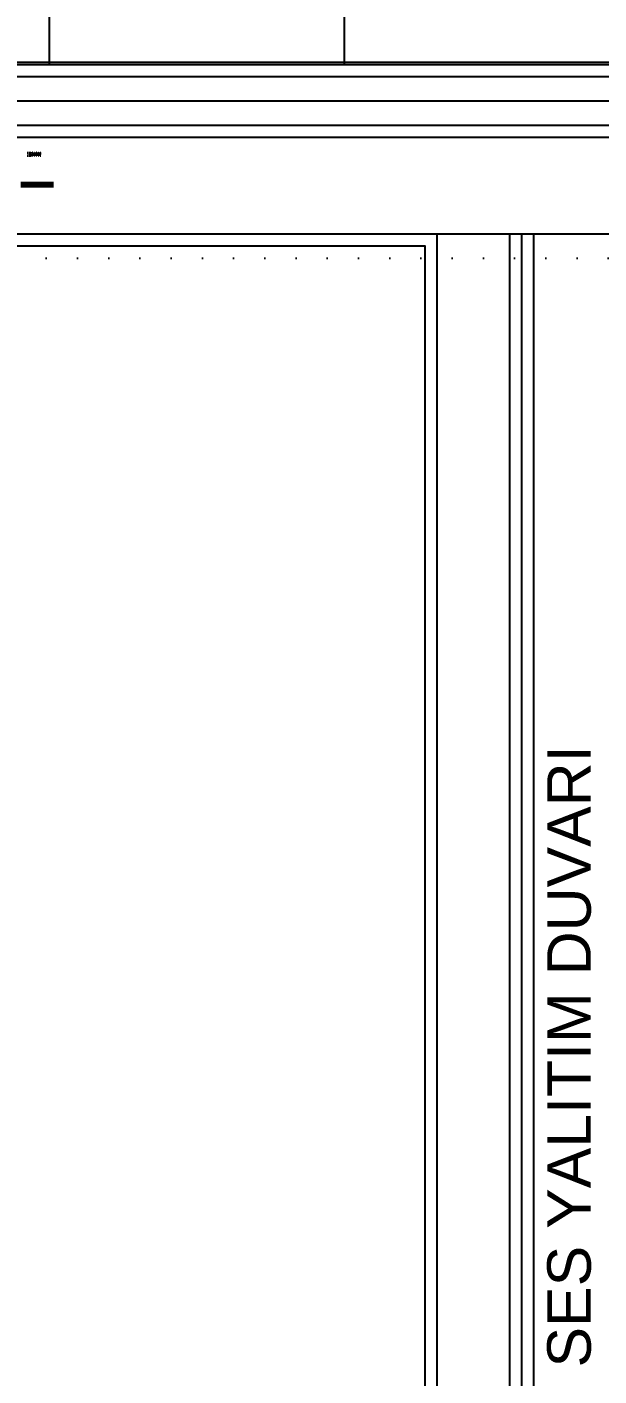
# Model space of a CAD drawing. Header units: inches. Extents: x 21 to 32698, y 13 to 3712.
# Drawn here: x 6322 to 6440.2, y 2326.1 to 2604.8 of the extents above; entities that cross this region are included whole.
import ezdxf

# ---------------------------------------------------------------- set-up
doc = ezdxf.new("R2010")
doc.units = ezdxf.units.IN
doc.header["$MEASUREMENT"] = 0
doc.linetypes.add('DOT', pattern=[6.35, 0, -6.35])
for name, color, linetype, lineweight in [('Z_MİM_-KM-BEAM-RAY', 8, 'DOT', 25), ('Z_MİM_-KM-GLAZ', 8, 'Continuous', 25), ('Z_MİM_-KM-IZO-THERMAL', 8, 'Continuous', 25), ('Z_MİM_-KM-IZO-THERMAL-ROCKWOOL', 8, 'BATTING', 25), ('Z_MİM_-KM-PAINT', 8, 'Continuous', 25), ('Z_MİM_-KM-PATTERN-00', 8, 'Continuous', 25), ('Z_MİM_-KM-PAVEMENT', 8, 'Continuous', 25), ('Z_MİM_-KM-STRS', 8, 'Continuous', 25), ('Z_MİM_-KM-TEXT-DETAIL', 8, 'Continuous', 25), ('Z_MİM_-KM-WALL', 8, 'Continuous', 25), ('Z_MİM_-KM-WALL-PL', 8, 'Continuous', 25), ('Z_MİM_-KM-WALL-PLASTER', 8, 'Continuous', 25), ('Z_MİM_00', 8, 'Continuous', 25), ('Z_MİM_AUDIT_D_040619093244-1', 8, 'Continuous', 25), ('Z_MİM_CELIK', 8, 'Continuous', 25)]:
    doc.layers.add(name, color=color, linetype=linetype, lineweight=lineweight)
doc.styles.add('AA', font='arial.ttf', dxfattribs={"height": 12})
doc.linetypes.add('BATTING', pattern='A,0.00254,-2.54,[134,ltypeshp.shx,S=2.54,R=0,X=-2.54,Y=0],-5.08,[134,ltypeshp.shx,S=2.54,R=180,X=2.54,Y=0],-2.54', length=10.16254)

# ---------------------------------------------------------------- blocks, each defined once
blk = doc.blocks.new('TRETUVAR')
at = {"layer": 'Z_MİM_-KM-PATTERN-00'}
h = blk.add_hatch(dxfattribs=at)
h.set_pattern_fill('AR-B816', color=256, scale=0.3, angle=90)
h.set_pattern_definition([(90, (21322.77, 490.03), (-60.96, 4e-15), []), (180, (21322.77, 490.03), (-60.96, -60.96), [60.96, -60.96])])
h.paths.add_polyline_path([(22632.77, 2700.03), (19252.77, 2700.03), (19252.77, 2750.03), (19097.77, 2750.03), (19097.77, 2610.03), (22542.77, 2610.03), (22542.77, 2080.13), (22697.77, 2080.13), (22697.77, 1460.13), (22542.77, 1460.13), (22542.77, 980.03), (21222.77, 980.03), (21222.77, 590.03), (20152.77, 590.03), (20152.77, 980.03), (19012.77, 980.03), (19012.77, 1635.03), (18722.77, 1635.03), (18722.77, 2610.03), (18807.77, 2610.03), (18807.77, 2750.03), (18632.77, 2750.03), (18632.77, 1545.03), (18922.77, 1545.03), (18922.77, 890.03), (19882.77, 890.03), (19882.77, 665.02), (20022.75, 665.03), (20022.77, 490.03), (21322.77, 490.03), (21322.77, 890.03), (22632.77, 890.03), (22632.77, 1220.13), (22797.77, 1220.13), (22797.77, 2180.13), (22632.77, 2180.13)])
h.paths.add_polyline_path([(19082.77, 2750.03), (18822.77, 2750.03), (18822.77, 2610.03), (19082.77, 2610.03)], flags=16)
at = {"layer": 'Z_MİM_-KM-PAVEMENT'}
blk.add_lwpolyline([(22542.77, 1460.13), (22542.77, 980.03), (21222.77, 980.03), (21222.77, 590.03), (20152.77, 590.03), (20152.77, 980.03), (19012.77, 980.03), (19012.77, 1635.03), (18722.77, 1635.03), (18722.77, 2610.03), (22542.77, 2610.03), (22542.77, 2080.13), (22697.77, 2080.13), (22697.77, 1460.13)], close=True, dxfattribs=at)
blk = doc.blocks.new('*U77')
at = {"layer": 'Z_MİM_AUDIT_D_040619093244-1'}
for points in [[(160.33, -3.18), (160.48, -3.18)], [(160.33, -3.28), (160.48, -3.28)], [(160.33, -3.78), (160.48, -3.78)], [(160.33, -3.88), (160.48, -3.88)], [(160.58, -3.18), (160.73, -3.18)], [(160.58, -3.28), (160.73, -3.28)], [(160.58, -3.5), (160.73, -3.5)], [(160.58, -3.55), (160.73, -3.55)], [(160.58, -3.78), (160.73, -3.78)], [(160.58, -3.88), (160.73, -3.88)], [(160.83, -3.18), (160.98, -3.18)], [(160.83, -3.28), (160.98, -3.28)], [(160.83, -3.5), (160.98, -3.5)], [(160.83, -3.55), (160.98, -3.55)], [(160.83, -3.78), (160.98, -3.78)], [(160.83, -3.88), (160.98, -3.88)], [(160.98, -3.18), (161.16, -3.25)], [(160.98, -3.88), (161.16, -3.8)], [(161.08, -3.5), (161.23, -3.5)], [(161.08, -3.55), (161.23, -3.55)], [(161.28, -3.4), (161.23, -3.28)], [(161.28, -3.65), (161.23, -3.78)], [(161.51, -3.2), (161.43, -3.18), (161.43, -3.39), (161.36, -3.4)], [(161.51, -3.85), (161.43, -3.88), (161.43, -3.66), (161.36, -3.65)], [(161.37, -3.49), (161.47, -3.49)], [(161.39, -3.56), (161.49, -3.56)], [(161.42, -3.49), (161.44, -3.56)], [(161.57, -3.49), (161.67, -3.48)], [(161.58, -3.23), (161.63, -3.31)], [(161.58, -3.83), (161.63, -3.74)], [(161.59, -3.56), (161.7, -3.57)], [(161.62, -3.48), (161.65, -3.57)], [(161.83, -3.38), (161.75, -3.38)], [(161.91, -3.85), (161.83, -3.88), (161.83, -3.67), (161.75, -3.67)], [(161.77, -3.48), (161.86, -3.48)], [(161.8, -3.57), (161.9, -3.58)], [(161.82, -3.48), (161.85, -3.57)], [(161.83, -3.18), (161.91, -3.2)], [(161.83, -3.18), (161.83, -3.38)], [(161.96, -3.47), (162.06, -3.47)], [(161.98, -3.23), (162.03, -3.31)], [(161.98, -3.83), (162.03, -3.74)], [(162, -3.58), (162.1, -3.58)], [(162.01, -3.47), (162.05, -3.58)], [(162.31, -3.2), (162.23, -3.18), (162.23, -3.36), (162.15, -3.36)], [(162.31, -3.85), (162.23, -3.88), (162.23, -3.69), (162.15, -3.69)], [(162.16, -3.46), (162.26, -3.46)], [(162.2, -3.59), (162.3, -3.59)], [(162.21, -3.46), (162.25, -3.59)], [(162.36, -3.46), (162.46, -3.45)], [(162.43, -3.31), (162.38, -3.23)], [(162.43, -3.74), (162.38, -3.83)], [(162.4, -3.59), (162.51, -3.6)], [(162.41, -3.46), (162.46, -3.6)], [(162.63, -3.34), (162.54, -3.35)], [(162.63, -3.71), (162.54, -3.7)], [(162.56, -3.45), (162.66, -3.45)], [(162.61, -3.45), (162.66, -3.6)], [(162.61, -3.6), (162.71, -3.61)], [(162.63, -3.18), (162.71, -3.2)], [(162.63, -3.18), (162.63, -3.34)], [(162.63, -3.88), (162.63, -3.71)], [(162.63, -3.88), (162.71, -3.85)], [(162.75, -3.44), (162.85, -3.44)], [(162.78, -3.23), (162.83, -3.31)], [(162.78, -3.83), (162.83, -3.74)], [(162.8, -3.44), (162.86, -3.61)], [(162.81, -3.61), (162.91, -3.61)], [(163.03, -3.33), (162.94, -3.33)], [(163.03, -3.72), (162.94, -3.72)], [(162.95, -3.44), (163.05, -3.43)], [(163, -3.43), (163.06, -3.62)], [(163.01, -3.62), (163.11, -3.62)], [(163.03, -3.18), (163.03, -3.33)], [(163.03, -3.18), (163.11, -3.2)], [(163.03, -3.88), (163.03, -3.72)], [(163.03, -3.88), (163.11, -3.85)]]:
    blk.add_lwpolyline(points, dxfattribs=at)
at = {"layer": 'Z_MİM_CELIK'}
for p, q in [((165.73, -9.45), (159.03, -9.45)), ((165.73, -9.65), (159.03, -9.65)), ((165.73, -9.85), (159.03, -9.85)), ((165.73, -10.05), (159.03, -10.05)), ((165.73, -10.25), (159.03, -10.25))]:
    blk.add_line(p, q, dxfattribs=at)
blk = doc.blocks.new('-KM_Kiriş İzi_ZK')
at = {"layer": 'Z_MİM_-KM-BEAM-RAY'}
for p, q in [((2775, 1600), (3475, 1600)), ((2775, 1575), (3475, 1575))]:
    blk.add_line(p, q, dxfattribs=at)
blk = doc.blocks.new('-KM_Ses Yalıtım Duvarı')
at = {"layer": 'Z_MİM_-KM-TEXT-DETAIL', "color": 7, "style": 'AA'}
blk.add_text('SES YALITIM DUVARI', height=9, dxfattribs=at).set_placement((0.02, 2.65))

msp = doc.modelspace()

# ---------------------------------------------------------------- linework, layer by layer
at = {"layer": 'Z_MİM_-KM-IZO-THERMAL'}
msp.add_lwpolyline([(4654.26, 1293.06), (4654.26, 969.58), (3319.26, 969.58), (3319.26, 1624.58), (3029.26, 1624.58), (3029.26, 2594.58), (6844.26, 2594.58), (6844.26, 969.58), (5329.26, 969.58), (5329.26, 1293.06)], dxfattribs=at)
at = {"layer": 'Z_MİM_-KM-IZO-THERMAL-ROCKWOOL', "ltscale": 0.45}
msp.add_lwpolyline([(4649.26, 1293.06), (4649.26, 974.58), (3324.26, 974.58), (3324.26, 1629.58), (3034.26, 1629.58), (3034.26, 2589.58), (6839.26, 2589.58), (6839.26, 974.58), (5334.26, 974.58), (5334.26, 1293.06)], dxfattribs=at)
at = {"layer": 'Z_MİM_-KM-IZO-THERMAL-ROCKWOOL', "ltscale": 0.16}
msp.add_lwpolyline([(6424.26, 2232.09), (6424.26, 2562.08)], dxfattribs=at)
at = {"layer": 'Z_MİM_-KM-PAINT'}
msp.add_lwpolyline([(4657.26, 1293.06), (4657.26, 966.58), (3316.26, 966.58), (3316.26, 1621.58), (3026.26, 1621.58), (3026.26, 2597.58), (6847.26, 2597.58), (6847.26, 966.58), (5326.26, 966.58), (5326.26, 1293.06)], dxfattribs=at)
at = {"layer": 'Z_MİM_-KM-WALL'}
for p, q in [((6406.76, 2232.09), (6406.76, 2562.08)), ((6421.76, 2232.09), (6421.76, 2562.08)), ((6426.76, 2232.09), (6426.76, 2562.08))]:
    msp.add_line(p, q, dxfattribs=at)
at = {"layer": 'Z_MİM_-KM-WALL-PLASTER'}
for points in [[(4656.76, 1293.06), (4656.76, 967.08), (3316.76, 967.08), (3316.76, 1622.08), (3026.76, 1622.08), (3026.76, 2597.08), (6846.76, 2597.08), (6846.76, 967.08), (5326.76, 967.08), (5326.76, 1293.06)], [(4644.26, 1293.06), (4644.26, 979.58), (3329.26, 979.58), (3329.26, 1634.58), (3039.26, 1634.58), (3039.26, 2584.58), (6834.26, 2584.58), (6834.26, 979.58), (5339.26, 979.58), (5339.26, 1293.06)]]:
    msp.add_lwpolyline(points, dxfattribs=at)

# ---------------------------------------------------------------- block references
at = {"layer": 'Z_MİM_-KM-STRS'}
msp.add_blockref('TRETUVAR', (-15696.01, -12.95), dxfattribs=at)
at = {"layer": 'Z_MİM_00', "rotation": 90}
msp.add_blockref('-KM_Ses Yalıtım Duvarı', (6441.14, 2327.83), dxfattribs=at)

# ---------------------------------------------------------------- next in the draw order: block references
at = {"layer": 'Z_MİM_-KM-GLAZ', "ltscale": 1.5}
msp.add_blockref('*U77', (6161.76, 2582.08), dxfattribs=at)

# ---------------------------------------------------------------- next in the draw order: linework, layer by layer
at = {"layer": 'Z_MİM_-KM-WALL-PL'}
for points in [[(4641.76, 982.08), (3331.76, 982.08), (3331.76, 1637.08), (3041.76, 1637.08), (3041.76, 2582.08), (6831.76, 2582.08), (6831.76, 982.08), (5341.76, 982.08)], [(6106.76, 2562.08), (6806.76, 2562.08)]]:
    msp.add_lwpolyline(points, dxfattribs=at)
at = {"layer": 'Z_MİM_-KM-WALL-PLASTER'}
msp.add_lwpolyline([(6049.26, 2544.58), (6049.26, 1884.58), (6249.26, 1884.58), (6249.26, 2029.58), (6184.26, 2029.58), (6184.26, 2234.59), (6404.26, 2234.59), (6404.26, 2559.58), (6109.26, 2559.58), (6109.26, 2544.58)], close=True, dxfattribs=at)

# ---------------------------------------------------------------- next in the draw order: block references
at = {"layer": 'Z_MİM_-KM-BEAM-RAY'}
msp.add_blockref('-KM_Kiriş İzi_ZK', (3331.71, 982.08), dxfattribs=at)

doc.saveas('drawing.dxf')
